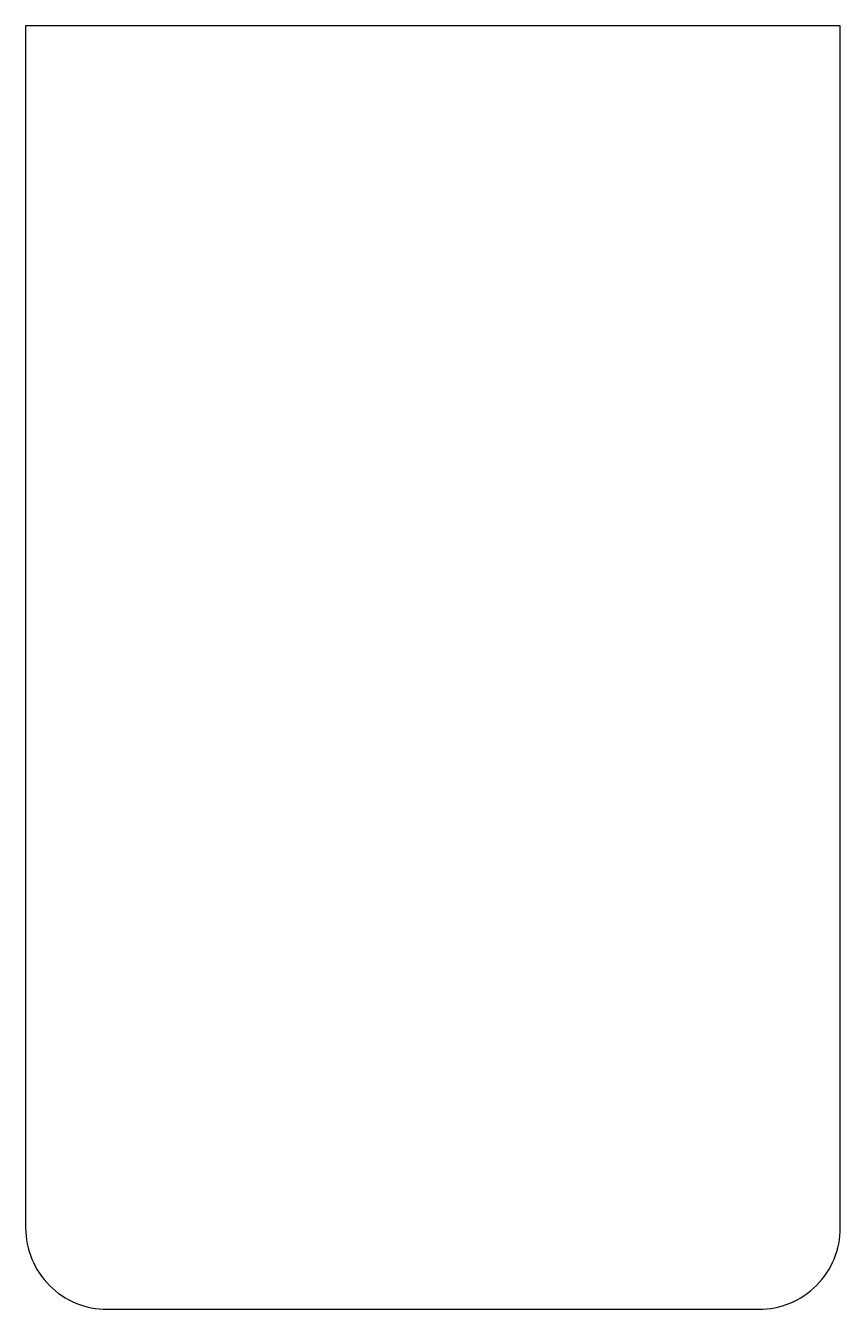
# Model space of a CAD drawing. Header units: metres. Extents: x 1007.4 to 1057.4, y 221.4 to 300.1.
import ezdxf

# ---------------------------------------------------------------- set-up
doc = ezdxf.new("R2010")
doc.units = ezdxf.units.M
doc.layers.add('OuterContour', color=3, linetype='Continuous')

msp = doc.modelspace()

# ---------------------------------------------------------------- linework, layer by layer
at = {"layer": 'OuterContour'}
msp.add_lwpolyline([(1057.446, 262.246), (1057.446, 265.623), (1057.446, 300.123), (1007.446, 300.123), (1007.446, 265.623), (1007.446, 262.246), (1007.446, 239.246), (1007.446, 235.869), (1007.446, 226.369, 0.414214), (1012.446, 221.369), (1052.446, 221.369, 0.414214), (1057.446, 226.369), (1057.446, 235.869), (1057.446, 239.246)], format="xyb", close=True, dxfattribs=at)

doc.saveas('drawing.dxf')
